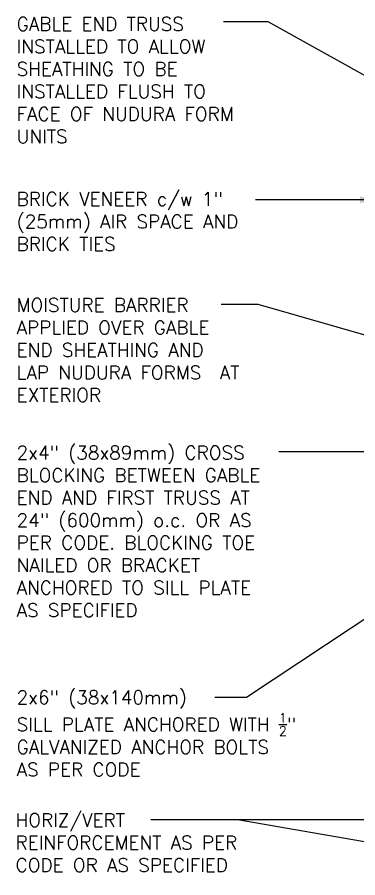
# Model space of a CAD drawing. Header units: inches. Extents: x 115.1 to 171.2, y 246.3 to 329.7.
# Drawn here: x 115.14 to 134.05, y 279.11 to 326.93 of the extents above; entities that cross this region are included whole.
import ezdxf

# ---------------------------------------------------------------- set-up
doc = ezdxf.new("R2010")
doc.units = ezdxf.units.IN
doc.header["$MEASUREMENT"] = 0
doc.layers.add('TEXT', color=4, linetype='Continuous')
doc.styles.add('DIM', font='romans.shx', dxfattribs={"width": 0.7})
doc.styles.add('ROMANS', font='romans.shx', dxfattribs={"height": 0.75})
doc.dimstyles.new('ext_12', dxfattribs={"dimscale": 12, "dimtxt": 0.09375, "dimasz": 0.09375, "dimexe": 0.09375, "dimexo": 0.0625, "dimgap": 0.0625, "dimtad": 1, "dimdec": 1, "dimzin": 3, "dimdsep": 46, "dimlunit": 4, "dimtxsty": 'DIM', "dimcen": 0.09, "dimdle": 0.09375, "dimclrt": 4, "dimadec": 0, "dimazin": 0, "dimtfac": 1, "dimtdec": 1, "dimtmove": 2, "dimatfit": 3, "dimfxl": 1, "dimfrac": 2, "dimtolj": 1, "dimtzin": 0, "dimarcsym": 0})

msp = doc.modelspace()

# ---------------------------------------------------------------- texts
at = {"layer": 'TEXT', "char_height": 0.75, "attachment_point": 4, "style": 'ROMANS'}
for s, insert, width in [('GABLE END TRUSS INSTALLED TO ALLOW SHEATHING TO BE INSTALLED FLUSH TO FACE OF NUDURA FORM UNITS', (115.107, 323.431), 13.57782), ('BRICK VENEER c/w 1" (25mm) AIR SPACE AND BRICK TIES', (115.107, 315.575), 13.57782), ('MOISTURE BARRIER APPLIED OVER GABLE END SHEATHING AND LAP NUDURA FORMS  AT EXTERIOR', (115.107, 308.437), 13.57782), ('2x4" (38x89mm) CROSS BLOCKING BETWEEN GABLE END AND FIRST TRUSS AT 24" (600mm) o.c. OR AS PER CODE. BLOCKING TOE NAILED OR BRACKET ANCHORED TO SILL PLATE AS SPECIFIED', (115.107, 298.355), 15.86424), ('\\A1;2x6" (38x140mm)\\PSILL PLATE ANCHORED WITH {\\H0.7x;\\S1/2;}" GALVANIZED ANCHOR BOLTS AS PER CODE', (115.107, 287.131), 16.82969), ('HORIZ/VERT REINFORCEMENT AS PER CODE OR AS SPECIFIED', (115.047, 281.064), 14.82249)]:
    msp.add_mtext(s, dxfattribs=dict(at, insert=insert, width=width))

# ---------------------------------------------------------------- leaders
at = {"layer": 'TEXT'}
for points in [[(140.909, 320.104), (129.068, 326.67), (126.597, 326.67)], [(135.294, 316.787), (128.369, 316.787)], [(139.671, 307.761), (128.524, 310.974), (126.462, 310.974)], [(145.646, 302.789), (129.668, 302.789)], [(142.9, 299.12), (127.868, 289.125), (126.121, 289.125)], [(146.405, 282.328), (122.553, 282.33)], [(145.795, 279.11), (127.381, 282.33)]]:
    msp.add_leader(points, dimstyle='ext_12', override={"dimgap": 0.0625, "dimtad": 0}, dxfattribs=at)

doc.saveas('drawing.dxf')
